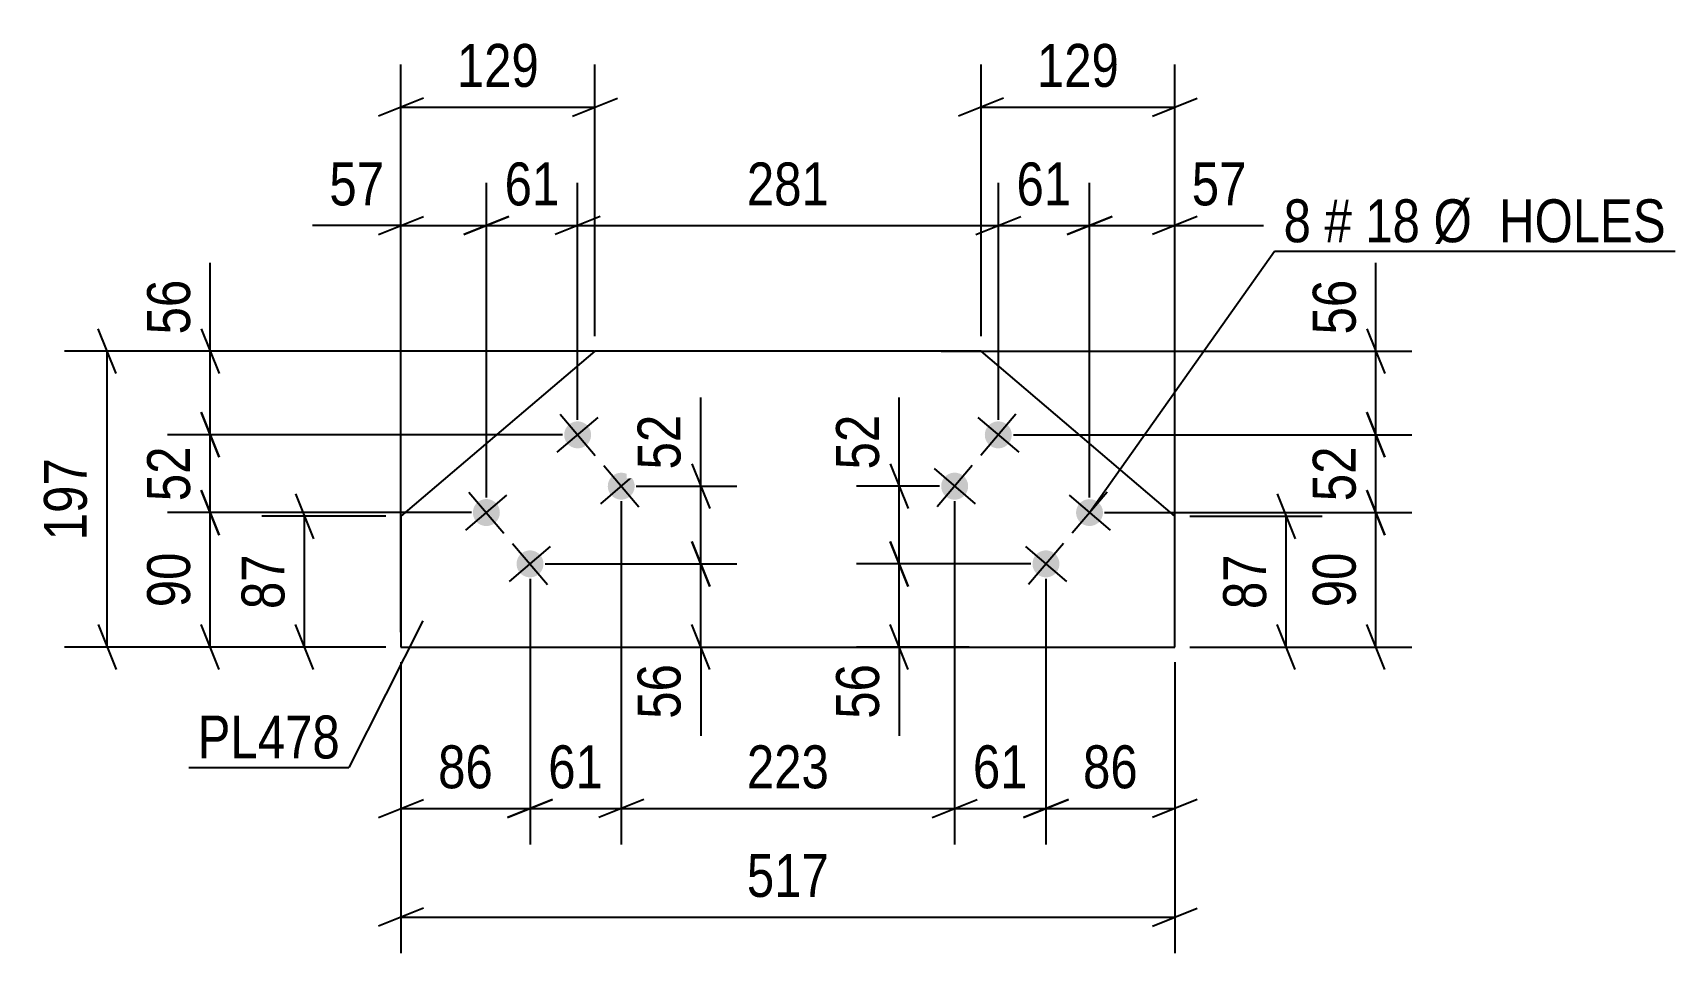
# Model space of a CAD drawing. Header units: millimetres. Extents: x 0 to 841, y 0 to 594.
# Drawn here: x 566.6 to 676.3, y 416.5 to 477.9 of the extents above; entities that cross this region are included whole.
import ezdxf

# ---------------------------------------------------------------- set-up
doc = ezdxf.new("R2010")
doc.units = ezdxf.units.MM
doc.styles.add('Arial Narrow', font='ARIALN.TTF', dxfattribs={"height": 0.2})

# ---------------------------------------------------------------- blocks, each defined once
blk = doc.blocks.new('Part-570386953-32108 - 32107')
at = {"color": 2, "linetype": 'Continuous'}
for p, q in [((604.16, 456.63), (591.21, 445.61)), ((629.93, 456.63), (604.16, 456.63)), ((642.87, 445.61), (629.93, 456.63)), ((591.21, 445.61), (591.21, 436.88)), ((642.87, 436.88), (642.87, 445.61)), ((591.21, 436.88), (642.87, 436.88))]:
    blk.add_line(p, q, dxfattribs=at)
blk = doc.blocks.new('Bolt-570386953-32109 - 32107')
at = {"linetype": 'Continuous'}
for points in [[(631.77, 450.46, -1), (630.4, 451.63, -1)], [(628.86, 447.04, -1), (627.48, 448.2, -1)], [(637.86, 445.28, -1), (636.49, 446.44, -1)], [(634.95, 441.85, -1), (633.58, 443.02, -1)]]:
    blk.add_hatch(color=1, dxfattribs=at).paths.add_polyline_path(points)
at = {"color": 1, "linetype": 'Continuous'}
for p, q in [((629.72, 452.21), (632.46, 449.88)), ((632.25, 452.42), (629.92, 449.67)), ((626.8, 448.79), (629.54, 446.45)), ((629.34, 448.99), (627, 446.25)), ((635.81, 447.03), (638.55, 444.69)), ((638.35, 447.23), (636.01, 444.49)), ((632.89, 443.6), (635.63, 441.27)), ((635.43, 443.8), (633.09, 441.06))]:
    blk.add_line(p, q, dxfattribs=at)
blk = doc.blocks.new('Bolt-570386953-32110 - 32107')
at = {"linetype": 'Continuous'}
for points in [[(603.69, 451.63, -1), (602.32, 450.46, -1)], [(606.6, 448.2, -1), (605.23, 447.04, -1)], [(597.6, 446.44, -1), (596.22, 445.28, -1)], [(600.51, 443.02, -1), (599.14, 441.85, -1)]]:
    blk.add_hatch(color=1, dxfattribs=at).paths.add_polyline_path(points)
at = {"color": 1, "linetype": 'Continuous'}
for p, q in [((601.63, 449.88), (604.37, 452.21)), ((601.83, 452.42), (604.17, 449.67)), ((604.55, 446.45), (607.29, 448.79)), ((604.75, 448.99), (607.09, 446.25)), ((595.54, 444.69), (598.28, 447.03)), ((595.74, 447.23), (598.08, 444.49)), ((598.46, 441.27), (601.2, 443.6)), ((598.66, 443.8), (600.99, 441.06))]:
    blk.add_line(p, q, dxfattribs=at)
blk = doc.blocks.new('StraightDimension-570386953-34793 - 32107')
at = {"color": 7, "linetype": 'Continuous'}
for p, q in [((603, 452.05), (603, 467.86)), ((631.09, 452.05), (631.09, 467.86)), ((604.5, 465.61), (601.5, 464.41)), ((603, 465.01), (631.09, 465.01)), ((629.59, 464.41), (632.59, 465.61))]:
    blk.add_line(p, q, dxfattribs=at)
at = {"color": 0}
blk.add_wipeout([(620.39, 465.76), (620.39, 469.96), (613.7, 469.96), (613.7, 465.76)], dxfattribs=at)
at = {"color": 3, "style": 'Arial Narrow'}
blk.add_text('281', height=2.863, dxfattribs=at).set_placement((614.3, 466.36))
blk = doc.blocks.new('StraightDimension-570386953-32316 - 32107')
at = {"color": 7, "linetype": 'Continuous'}
for p, q in [((591.21, 435.88), (591.21, 416.46)), ((642.87, 435.88), (642.87, 416.46)), ((592.71, 419.46), (589.71, 418.26)), ((591.21, 418.86), (642.87, 418.86)), ((641.37, 418.26), (644.37, 419.46))]:
    blk.add_line(p, q, dxfattribs=at)
at = {"color": 0}
blk.add_wipeout([(620.39, 419.61), (620.39, 423.81), (613.7, 423.81), (613.7, 419.61)], dxfattribs=at)
at = {"color": 3, "style": 'Arial Narrow'}
blk.add_text('517', height=2.863, dxfattribs=at).set_placement((614.3, 420.21))
blk = doc.blocks.new('StraightDimension-570386953-32308 - 32107')
at = {"color": 7, "linetype": 'Continuous'}
for p, q in [((629.93, 457.63), (629.93, 475.77)), ((642.87, 446.61), (642.87, 475.77)), ((631.43, 473.52), (628.43, 472.32)), ((629.93, 472.92), (642.87, 472.92)), ((641.37, 472.32), (644.37, 473.52))]:
    blk.add_line(p, q, dxfattribs=at)
at = {"color": 0}
blk.add_wipeout([(639.74, 473.67), (639.74, 477.87), (633.06, 477.87), (633.06, 473.67)], dxfattribs=at)
at = {"color": 3, "style": 'Arial Narrow'}
blk.add_text('129', height=2.863, dxfattribs=at).set_placement((633.66, 474.27))
blk = doc.blocks.new('StraightDimension-570386953-32312 - 32107')
at = {"color": 7, "linetype": 'Continuous'}
for p, q in [((591.21, 446.61), (591.21, 475.77)), ((604.16, 457.63), (604.16, 475.77)), ((592.71, 473.52), (589.71, 472.32)), ((591.21, 472.92), (604.16, 472.92)), ((602.66, 472.32), (605.66, 473.52))]:
    blk.add_line(p, q, dxfattribs=at)
at = {"color": 0}
blk.add_wipeout([(601.03, 473.67), (601.03, 477.87), (594.34, 477.87), (594.34, 473.67)], dxfattribs=at)
at = {"color": 3, "style": 'Arial Narrow'}
blk.add_text('129', height=2.863, dxfattribs=at).set_placement((594.94, 474.27))
blk = doc.blocks.new('StraightDimension-570386953-34791 - 32107')
at = {"color": 7, "linetype": 'Continuous'}
for p, q in [((637.18, 446.86), (637.18, 467.86)), ((642.87, 442.24), (642.87, 467.86)), ((635.68, 464.41), (638.68, 465.61)), ((637.18, 465.01), (642.87, 465.01)), ((644.37, 465.61), (641.37, 464.41)), ((642.87, 465.01), (648.78, 465.01)), ((642.87, 465.01), (648.78, 465.01))]:
    blk.add_line(p, q, dxfattribs=at)
at = {"color": 0}
blk.add_wipeout([(648.25, 465.76), (648.25, 469.96), (643.4, 469.96), (643.4, 465.76)], dxfattribs=at)
at = {"color": 3, "style": 'Arial Narrow'}
blk.add_text('57', height=2.863, dxfattribs=at).set_placement((644, 466.36))
blk = doc.blocks.new('StraightDimension-570386953-32320 - 32107')
at = {"color": 7, "linetype": 'Continuous'}
for p, q in [((649.71, 447.11), (650.91, 444.11)), ((643.87, 445.61), (652.71, 445.61)), ((650.31, 436.88), (650.31, 445.61)), ((650.91, 435.38), (649.71, 438.38)), ((643.87, 436.88), (652.71, 436.88))]:
    blk.add_line(p, q, dxfattribs=at)
at = {"color": 0}
blk.add_wipeout([(649.56, 443.67), (645.36, 443.67), (645.36, 438.82), (649.56, 438.82)], dxfattribs=at)
at = {"color": 3, "style": 'Arial Narrow'}
blk.add_text('87', height=2.863, rotation=90.0002, dxfattribs=at).set_placement((648.96, 439.42))
blk = doc.blocks.new('StraightDimension-570386953-34832 - 32107')
at = {"color": 7, "linetype": 'Continuous'}
for p, q in [((628.17, 446.62), (628.17, 423.71)), ((634.26, 441.43), (634.26, 423.71)), ((626.67, 425.51), (629.67, 426.71)), ((635.76, 426.71), (632.76, 425.51)), ((628.17, 426.11), (634.26, 426.11))]:
    blk.add_line(p, q, dxfattribs=at)
at = {"color": 0}
blk.add_wipeout([(633.64, 426.86), (633.64, 431.06), (628.79, 431.06), (628.79, 426.86)], dxfattribs=at)
at = {"color": 3, "style": 'Arial Narrow'}
blk.add_text('61', height=2.863, dxfattribs=at).set_placement((629.39, 427.46))
blk = doc.blocks.new('StraightDimension-570386953-32326 - 32107')
at = {"color": 7, "linetype": 'Continuous'}
for p, q in [((584.18, 447.11), (585.38, 444.11)), ((590.21, 445.61), (581.93, 445.61)), ((584.78, 436.88), (584.78, 445.61)), ((585.38, 435.38), (584.18, 438.38)), ((590.21, 436.88), (581.93, 436.88))]:
    blk.add_line(p, q, dxfattribs=at)
at = {"color": 0}
blk.add_wipeout([(584.03, 443.67), (579.83, 443.67), (579.83, 438.82), (584.03, 438.82)], dxfattribs=at)
at = {"color": 3, "style": 'Arial Narrow'}
blk.add_text('87', height=2.863, rotation=90.0002, dxfattribs=at).set_placement((583.43, 439.42))
blk = doc.blocks.new('StraightDimension-570386953-32396 - 32107')
at = {"color": 7, "linetype": 'Continuous'}
for p, q in [((572.19, 455.13), (570.99, 458.13)), ((603.16, 456.63), (568.74, 456.63)), ((571.59, 436.88), (571.59, 456.63)), ((570.99, 438.38), (572.19, 435.38)), ((590.21, 436.88), (568.74, 436.88))]:
    blk.add_line(p, q, dxfattribs=at)
at = {"color": 0}
blk.add_wipeout([(570.84, 450.1), (566.64, 450.1), (566.64, 443.41), (570.84, 443.41)], dxfattribs=at)
at = {"color": 3, "style": 'Arial Narrow'}
blk.add_text('197', height=2.863, rotation=90.0002, dxfattribs=at).set_placement((570.24, 444.01))
blk = doc.blocks.new('StraightDimension-570386953-34744 - 32107')
at = {"color": 7, "linetype": 'Continuous'}
for p, q in [((578.48, 456.63), (578.48, 462.53)), ((578.48, 456.63), (578.48, 462.53)), ((577.88, 458.13), (579.08, 455.13)), ((604.1, 456.63), (575.63, 456.63)), ((578.48, 451.05), (578.48, 456.63)), ((579.08, 449.55), (577.88, 452.55)), ((602, 451.05), (575.63, 451.05))]:
    blk.add_line(p, q, dxfattribs=at)
at = {"color": 0}
blk.add_wipeout([(577.73, 462.01), (573.53, 462.01), (573.53, 457.15), (577.73, 457.15)], dxfattribs=at)
at = {"color": 3, "style": 'Arial Narrow'}
blk.add_text('56', height=2.863, rotation=90.0002, dxfattribs=at).set_placement((577.13, 457.75))
blk = doc.blocks.new('StraightDimension-570386953-34745 - 32107')
at = {"color": 7, "linetype": 'Continuous'}
for p, q in [((577.88, 452.55), (579.08, 449.55)), ((602, 451.05), (575.63, 451.05)), ((578.48, 445.86), (578.48, 451.05)), ((579.08, 444.36), (577.88, 447.36)), ((595.91, 445.86), (575.63, 445.86))]:
    blk.add_line(p, q, dxfattribs=at)
at = {"color": 0}
blk.add_wipeout([(577.73, 450.88), (573.53, 450.88), (573.53, 446.02), (577.73, 446.02)], dxfattribs=at)
at = {"color": 3, "style": 'Arial Narrow'}
blk.add_text('52', height=2.863, rotation=90.0002, dxfattribs=at).set_placement((577.13, 446.62))
blk = doc.blocks.new('StraightDimension-570386953-34746 - 32107')
at = {"color": 7, "linetype": 'Continuous'}
for p, q in [((577.88, 447.36), (579.08, 444.36)), ((595.91, 445.86), (575.63, 445.86)), ((578.48, 436.88), (578.48, 445.86)), ((579.08, 435.38), (577.88, 438.38)), ((590.21, 436.88), (575.63, 436.88))]:
    blk.add_line(p, q, dxfattribs=at)
at = {"color": 0}
blk.add_wipeout([(577.73, 443.8), (573.53, 443.8), (573.53, 438.94), (577.73, 438.94)], dxfattribs=at)
at = {"color": 3, "style": 'Arial Narrow'}
blk.add_text('90', height=2.863, rotation=90.0002, dxfattribs=at).set_placement((577.13, 439.54))
blk = doc.blocks.new('StraightDimension-570386953-34767 - 32107')
at = {"color": 7, "linetype": 'Continuous'}
for p, q in [((656.29, 456.63), (656.29, 462.53)), ((656.29, 456.63), (656.29, 462.53)), ((655.69, 458.13), (656.89, 455.13)), ((627.26, 456.63), (658.69, 456.63)), ((656.29, 451.05), (656.29, 456.63)), ((656.89, 449.55), (655.69, 452.55)), ((632.09, 451.05), (658.69, 451.05))]:
    blk.add_line(p, q, dxfattribs=at)
at = {"color": 0}
blk.add_wipeout([(655.54, 462.01), (651.34, 462.01), (651.34, 457.15), (655.54, 457.15)], dxfattribs=at)
at = {"color": 3, "style": 'Arial Narrow'}
blk.add_text('56', height=2.863, rotation=90.0002, dxfattribs=at).set_placement((654.94, 457.75))
blk = doc.blocks.new('StraightDimension-570386953-34768 - 32107')
at = {"color": 7, "linetype": 'Continuous'}
for p, q in [((655.69, 452.55), (656.89, 449.55)), ((632.09, 451.05), (658.69, 451.05)), ((656.29, 445.86), (656.29, 451.05)), ((656.89, 444.36), (655.69, 447.36)), ((638.18, 445.86), (658.69, 445.86))]:
    blk.add_line(p, q, dxfattribs=at)
at = {"color": 0}
blk.add_wipeout([(655.54, 450.88), (651.34, 450.88), (651.34, 446.02), (655.54, 446.02)], dxfattribs=at)
at = {"color": 3, "style": 'Arial Narrow'}
blk.add_text('52', height=2.863, rotation=90.0002, dxfattribs=at).set_placement((654.94, 446.62))
blk = doc.blocks.new('StraightDimension-570386953-34769 - 32107')
at = {"color": 7, "linetype": 'Continuous'}
for p, q in [((655.69, 447.36), (656.89, 444.36)), ((638.18, 445.86), (658.69, 445.86)), ((656.29, 436.88), (656.29, 445.86)), ((656.89, 435.38), (655.69, 438.38)), ((643.87, 436.88), (658.69, 436.88))]:
    blk.add_line(p, q, dxfattribs=at)
at = {"color": 0}
blk.add_wipeout([(655.54, 443.8), (651.34, 443.8), (651.34, 438.94), (655.54, 438.94)], dxfattribs=at)
at = {"color": 3, "style": 'Arial Narrow'}
blk.add_text('90', height=2.863, rotation=90.0002, dxfattribs=at).set_placement((654.94, 439.54))
blk = doc.blocks.new('StraightDimension-570386953-34792 - 32107')
at = {"color": 7, "linetype": 'Continuous'}
for p, q in [((631.09, 452.05), (631.09, 467.86)), ((637.18, 446.86), (637.18, 467.86)), ((629.59, 464.41), (632.59, 465.61)), ((631.09, 465.01), (637.18, 465.01)), ((638.68, 465.61), (635.68, 464.41))]:
    blk.add_line(p, q, dxfattribs=at)
at = {"color": 0}
blk.add_wipeout([(636.56, 465.76), (636.56, 469.96), (631.7, 469.96), (631.7, 465.76)], dxfattribs=at)
at = {"color": 3, "style": 'Arial Narrow'}
blk.add_text('61', height=2.863, dxfattribs=at).set_placement((632.3, 466.36))
blk = doc.blocks.new('StraightDimension-570386953-34794 - 32107')
at = {"color": 7, "linetype": 'Continuous'}
for p, q in [((596.91, 446.86), (596.91, 467.86)), ((603, 452.05), (603, 467.86)), ((595.41, 464.41), (598.41, 465.61)), ((596.91, 465.01), (603, 465.01)), ((604.5, 465.61), (601.5, 464.41))]:
    blk.add_line(p, q, dxfattribs=at)
at = {"color": 0}
blk.add_wipeout([(602.38, 465.76), (602.38, 469.96), (597.53, 469.96), (597.53, 465.76)], dxfattribs=at)
at = {"color": 3, "style": 'Arial Narrow'}
blk.add_text('61', height=2.863, dxfattribs=at).set_placement((598.13, 466.36))
blk = doc.blocks.new('StraightDimension-570386953-34795 - 32107')
at = {"color": 7, "linetype": 'Continuous'}
for p, q in [((591.21, 437.88), (591.21, 467.86)), ((596.91, 446.86), (596.91, 467.86)), ((591.21, 465.01), (585.31, 465.01)), ((591.21, 465.01), (585.31, 465.01)), ((589.71, 464.41), (592.71, 465.61)), ((591.21, 465.01), (596.91, 465.01)), ((598.41, 465.61), (595.41, 464.41))]:
    blk.add_line(p, q, dxfattribs=at)
at = {"color": 0}
blk.add_wipeout([(590.69, 465.76), (590.69, 469.96), (585.83, 469.96), (585.83, 465.76)], dxfattribs=at)
at = {"color": 3, "style": 'Arial Narrow'}
blk.add_text('57', height=2.863, dxfattribs=at).set_placement((586.43, 466.36))
blk = doc.blocks.new('StraightDimension-570386953-34831 - 32107')
at = {"color": 7, "linetype": 'Continuous'}
for p, q in [((634.26, 441.43), (634.26, 423.71)), ((642.87, 435.88), (642.87, 423.71)), ((632.76, 425.51), (635.76, 426.71)), ((644.37, 426.71), (641.37, 425.51)), ((634.26, 426.11), (642.87, 426.11))]:
    blk.add_line(p, q, dxfattribs=at)
at = {"color": 0}
blk.add_wipeout([(641, 426.86), (641, 431.06), (636.14, 431.06), (636.14, 426.86)], dxfattribs=at)
at = {"color": 3, "style": 'Arial Narrow'}
blk.add_text('86', height=2.863, dxfattribs=at).set_placement((636.74, 427.46))
blk = doc.blocks.new('StraightDimension-570386953-34833 - 32107')
at = {"color": 7, "linetype": 'Continuous'}
for p, q in [((605.92, 446.62), (605.92, 423.71)), ((628.17, 446.62), (628.17, 423.71)), ((607.42, 426.71), (604.42, 425.51)), ((626.67, 425.51), (629.67, 426.71)), ((605.92, 426.11), (628.17, 426.11))]:
    blk.add_line(p, q, dxfattribs=at)
at = {"color": 0}
blk.add_wipeout([(620.39, 426.86), (620.39, 431.06), (613.7, 431.06), (613.7, 426.86)], dxfattribs=at)
at = {"color": 3, "style": 'Arial Narrow'}
blk.add_text('223', height=2.863, dxfattribs=at).set_placement((614.3, 427.46))
blk = doc.blocks.new('StraightDimension-570386953-34898 - 32107')
at = {"color": 7, "linetype": 'Continuous'}
for p, q in [((624.47, 447.62), (624.47, 453.53)), ((624.47, 447.62), (624.47, 453.53)), ((623.87, 449.12), (625.07, 446.12)), ((627.17, 447.62), (621.62, 447.62)), ((624.47, 442.43), (624.47, 447.62)), ((625.07, 440.93), (623.87, 443.93)), ((633.26, 442.43), (621.62, 442.43))]:
    blk.add_line(p, q, dxfattribs=at)
at = {"color": 0}
blk.add_wipeout([(623.72, 453), (619.52, 453), (619.52, 448.14), (623.72, 448.14)], dxfattribs=at)
at = {"color": 3, "style": 'Arial Narrow'}
blk.add_text('52', height=2.863, rotation=90.0002, dxfattribs=at).set_placement((623.12, 448.74))
blk = doc.blocks.new('StraightDimension-570386953-34834 - 32107')
at = {"color": 7, "linetype": 'Continuous'}
for p, q in [((605.92, 446.62), (605.92, 423.71)), ((599.83, 441.43), (599.83, 423.71)), ((598.33, 425.51), (601.33, 426.71)), ((607.42, 426.71), (604.42, 425.51)), ((599.83, 426.11), (605.92, 426.11))]:
    blk.add_line(p, q, dxfattribs=at)
at = {"color": 0}
blk.add_wipeout([(605.3, 426.86), (605.3, 431.06), (600.44, 431.06), (600.44, 426.86)], dxfattribs=at)
at = {"color": 3, "style": 'Arial Narrow'}
blk.add_text('61', height=2.863, dxfattribs=at).set_placement((601.04, 427.46))
blk = doc.blocks.new('StraightDimension-570386953-34899 - 32107')
at = {"color": 7, "linetype": 'Continuous'}
for p, q in [((623.87, 443.93), (625.07, 440.93)), ((633.26, 442.43), (621.62, 442.43)), ((624.47, 436.88), (624.47, 442.43)), ((625.07, 435.38), (623.87, 438.38)), ((629.14, 436.88), (621.62, 436.88)), ((624.47, 436.88), (624.47, 430.97)), ((624.47, 436.88), (624.47, 430.97))]:
    blk.add_line(p, q, dxfattribs=at)
at = {"color": 0}
blk.add_wipeout([(623.72, 436.35), (619.52, 436.35), (619.52, 431.5), (623.72, 431.5)], dxfattribs=at)
at = {"color": 3, "style": 'Arial Narrow'}
blk.add_text('56', height=2.863, rotation=90.0002, dxfattribs=at).set_placement((623.12, 432.1))
blk = doc.blocks.new('StraightDimension-570386953-34835 - 32107')
at = {"color": 7, "linetype": 'Continuous'}
for p, q in [((599.83, 441.43), (599.83, 423.71)), ((591.21, 435.88), (591.21, 423.71)), ((589.71, 425.51), (592.71, 426.71)), ((601.33, 426.71), (598.33, 425.51)), ((591.21, 426.11), (599.83, 426.11))]:
    blk.add_line(p, q, dxfattribs=at)
at = {"color": 0}
blk.add_wipeout([(597.95, 426.86), (597.95, 431.06), (593.09, 431.06), (593.09, 426.86)], dxfattribs=at)
at = {"color": 3, "style": 'Arial Narrow'}
blk.add_text('86', height=2.863, dxfattribs=at).set_placement((593.69, 427.46))
blk = doc.blocks.new('StraightDimension-570386953-34868 - 32107')
at = {"color": 7, "linetype": 'Continuous'}
for p, q in [((611.22, 447.62), (611.22, 453.53)), ((611.22, 447.62), (611.22, 453.53)), ((610.62, 449.12), (611.82, 446.12)), ((606.92, 447.62), (613.62, 447.62)), ((611.22, 442.43), (611.22, 447.62)), ((611.82, 440.93), (610.62, 443.93)), ((600.83, 442.43), (613.62, 442.43))]:
    blk.add_line(p, q, dxfattribs=at)
at = {"color": 0}
blk.add_wipeout([(610.47, 453), (606.27, 453), (606.27, 448.14), (610.47, 448.14)], dxfattribs=at)
at = {"color": 3, "style": 'Arial Narrow'}
blk.add_text('52', height=2.863, rotation=90.0002, dxfattribs=at).set_placement((609.87, 448.74))
blk = doc.blocks.new('StraightDimension-570386953-34869 - 32107')
at = {"color": 7, "linetype": 'Continuous'}
for p, q in [((610.62, 443.93), (611.82, 440.93)), ((600.83, 442.43), (613.62, 442.43)), ((611.22, 436.88), (611.22, 442.43)), ((611.82, 435.38), (610.62, 438.38)), ((605.35, 436.88), (613.62, 436.88)), ((611.22, 436.88), (611.22, 430.97)), ((611.22, 436.88), (611.22, 430.97))]:
    blk.add_line(p, q, dxfattribs=at)
at = {"color": 0}
blk.add_wipeout([(610.47, 436.35), (606.27, 436.35), (606.27, 431.5), (610.47, 431.5)], dxfattribs=at)
at = {"color": 3, "style": 'Arial Narrow'}
blk.add_text('56', height=2.863, rotation=90.0002, dxfattribs=at).set_placement((609.87, 432.1))
blk = doc.blocks.new('MarkSet-570386953-34737 - 32107')
at = {"color": 7, "linetype": 'Continuous'}
for p, q in [((637.18, 445.86), (649.53, 463.3)), ((649.53, 463.3), (676.27, 463.3))]:
    blk.add_line(p, q, dxfattribs=at)
at = {"color": 0}
for points in [[(651.96, 463.9), (651.96, 466.9), (650.13, 466.9), (650.13, 463.9)], [(654.68, 463.9), (654.68, 466.9), (652.86, 466.9), (652.86, 463.9)], [(659.24, 463.9), (659.24, 466.9), (655.58, 466.9), (655.58, 463.9)], [(675.67, 463.9), (675.67, 466.9), (660.14, 466.9), (660.14, 463.9)]]:
    blk.add_wipeout(points, dxfattribs=at)
for points in [[(651.96, 463.9), (651.96, 466.9), (650.13, 466.9), (650.13, 463.9)], [(654.68, 463.9), (654.68, 466.9), (652.86, 466.9), (652.86, 463.9)], [(659.24, 463.9), (659.24, 466.9), (655.58, 466.9), (655.58, 463.9)], [(675.67, 463.9), (675.67, 466.9), (660.14, 466.9), (660.14, 463.9)]]:
    blk.add_wipeout(points, dxfattribs=at)
at = {"color": 3, "style": 'Arial Narrow'}
for s, height, p in [('8', 2.86, (650.13, 463.9)), ('#', 2.86, (652.86, 463.9)), ('18', 2.863, (655.58, 463.9)), ('Ø  HOLES', 2.863, (660.14, 463.9))]:
    blk.add_text(s, height=height, dxfattribs=at).set_placement(p)
blk = doc.blocks.new('Mark-570386953-32639 - 32107')
at = {"color": 30, "linetype": 'Continuous'}
for p in [(592.68, 438.64), (577.04, 428.85)]:
    blk.add_line(p, (587.74, 428.85), dxfattribs=at)
at = {"color": 0}
blk.add_wipeout([(587.14, 429.45), (587.14, 432.45), (577.64, 432.45), (577.64, 429.45)], dxfattribs=at)
blk.add_wipeout([(587.14, 429.45), (587.14, 432.45), (577.64, 432.45), (577.64, 429.45)], dxfattribs=at)
at = {"color": 3, "style": 'Arial Narrow'}
blk.add_text('PL478', height=2.863, dxfattribs=at).set_placement((577.64, 429.45))

msp = doc.modelspace()

# ---------------------------------------------------------------- block references
for name in ['Part-570386953-32108 - 32107', 'Bolt-570386953-32110 - 32107', 'Bolt-570386953-32109 - 32107', 'StraightDimension-570386953-32316 - 32107']:
    msp.add_blockref(name, (0, 0))

# ---------------------------------------------------------------- next in the draw order: block references
msp.add_blockref('StraightDimension-570386953-34793 - 32107', (0, 0))

# ---------------------------------------------------------------- next in the draw order: block references
for name in ['StraightDimension-570386953-32312 - 32107', 'StraightDimension-570386953-32308 - 32107']:
    msp.add_blockref(name, (0, 0))

# ---------------------------------------------------------------- next in the draw order: block references
for name in ['StraightDimension-570386953-34791 - 32107', 'StraightDimension-570386953-32326 - 32107']:
    msp.add_blockref(name, (0, 0))

# ---------------------------------------------------------------- next in the draw order: block references
for name in ['StraightDimension-570386953-34767 - 32107', 'StraightDimension-570386953-32396 - 32107', 'StraightDimension-570386953-34832 - 32107', 'StraightDimension-570386953-32320 - 32107']:
    msp.add_blockref(name, (0, 0))

# ---------------------------------------------------------------- next in the draw order: block references
for name in ['StraightDimension-570386953-34744 - 32107', 'StraightDimension-570386953-34768 - 32107']:
    msp.add_blockref(name, (0, 0))

# ---------------------------------------------------------------- next in the draw order: block references
for name in ['StraightDimension-570386953-34745 - 32107', 'StraightDimension-570386953-34769 - 32107']:
    msp.add_blockref(name, (0, 0))

# ---------------------------------------------------------------- next in the draw order: block references
for name in ['StraightDimension-570386953-34792 - 32107', 'StraightDimension-570386953-34746 - 32107', 'StraightDimension-570386953-34831 - 32107']:
    msp.add_blockref(name, (0, 0))

# ---------------------------------------------------------------- next in the draw order: block references
for name in ['StraightDimension-570386953-34794 - 32107', 'MarkSet-570386953-34737 - 32107']:
    msp.add_blockref(name, (0, 0))

# ---------------------------------------------------------------- next in the draw order: block references
for name in ['StraightDimension-570386953-34795 - 32107', 'StraightDimension-570386953-34833 - 32107']:
    msp.add_blockref(name, (0, 0))

# ---------------------------------------------------------------- next in the draw order: block references
for name in ['StraightDimension-570386953-34898 - 32107', 'StraightDimension-570386953-34834 - 32107']:
    msp.add_blockref(name, (0, 0))

# ---------------------------------------------------------------- next in the draw order: block references
for name in ['StraightDimension-570386953-34899 - 32107', 'StraightDimension-570386953-34835 - 32107']:
    msp.add_blockref(name, (0, 0))

# ---------------------------------------------------------------- next in the draw order: block references
for name in ['StraightDimension-570386953-34868 - 32107', 'Mark-570386953-32639 - 32107']:
    msp.add_blockref(name, (0, 0))

# ---------------------------------------------------------------- next in the draw order: block references
msp.add_blockref('StraightDimension-570386953-34869 - 32107', (0, 0))

doc.saveas('drawing.dxf')
